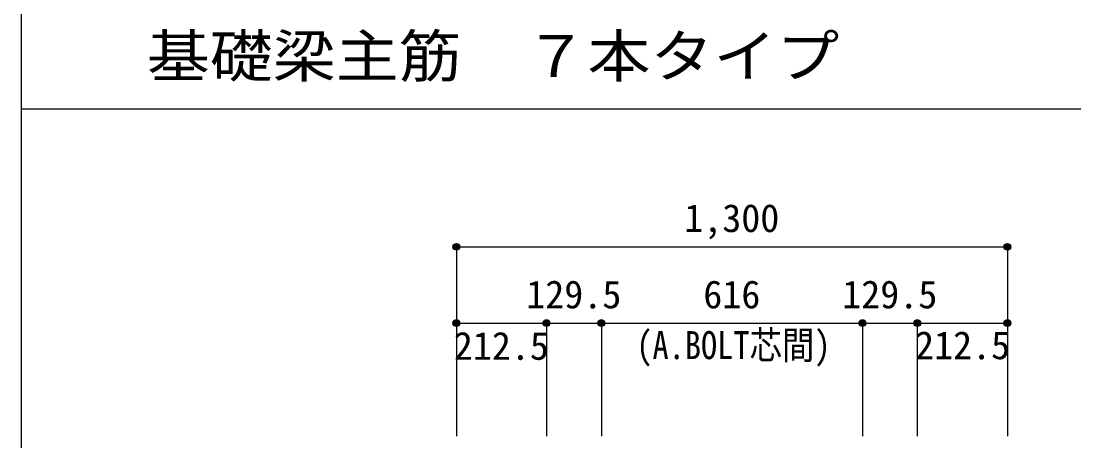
# Model space of a CAD drawing. Units: millimetres at full size, sheet at 1:30. Extents: x -5973 to 5954, y -4195 to 4201.
# Drawn here: x -5973 to -3489, y -1006 to -15 of the extents above; entities that cross this region are included whole.
import ezdxf
from ezdxf.enums import TextEntityAlignment as Align

# ---------------------------------------------------------------- set-up
doc = ezdxf.new("R2010")
doc.units = ezdxf.units.MM
doc.header["$LTSCALE"] = 30
doc.header["$PDMODE"] = 32
doc.header["$PDSIZE"] = 15
for name, color, linetype in [('0-7_文字', 4, 'Continuous'), ('0-D_寸法', 4, 'Continuous'), ('6-7_文字', 7, 'Continuous'), ('F-0_枠', 6, 'Continuous')]:
    doc.layers.add(name, color=color, linetype=linetype)
doc.styles.add('ＭＳ ゴシック', font='')
doc.styles.get('ＭＳ ゴシック').set_extended_font_data('MS Gothic')

msp = doc.modelspace()

# ---------------------------------------------------------------- linework, layer by layer
at = {"layer": '0-D_寸法'}
for p, q in [((-4945.8, -547.85), (-4945.8, -727.85)), ((-4945.8, -547.85), (-4945.8, -727.85)), ((-4945.8, -547.85), (-3645.8, -547.85)), ((-4945.8, -547.85), (-3645.8, -547.85)), ((-3645.8, -547.85), (-3645.8, -727.85)), ((-4945.8, -727.85), (-4945.8, -994.89)), ((-4945.8, -727.85), (-4733.3, -727.85)), ((-4945.8, -727.85), (-4945.8, -994.89)), ((-4733.3, -727.85), (-4733.3, -994.89)), ((-4733.3, -727.85), (-4603.8, -727.85)), ((-4603.8, -727.85), (-4603.8, -994.89)), ((-4603.8, -727.85), (-3987.8, -727.85)), ((-3987.8, -727.85), (-3987.8, -994.89)), ((-3987.8, -727.85), (-3858.3, -727.85)), ((-3858.3, -727.85), (-3858.3, -994.89)), ((-3858.3, -727.85), (-3645.8, -727.85)), ((-3645.8, -727.85), (-3645.8, -994.89))]:
    msp.add_line(p, q, dxfattribs=at)
for centre, radius in [((-4945.8, -547.85), 8), ((-4945.8, -547.85), 7.2), ((-4945.8, -547.85), 6.4), ((-4945.8, -547.85), 5.6), ((-4945.8, -547.85), 4.8), ((-4945.8, -547.85), 4), ((-4945.8, -547.85), 3.2), ((-4945.8, -547.85), 2.4), ((-4945.8, -547.85), 1.6), ((-3645.8, -547.85), 8), ((-3645.8, -547.85), 7.2), ((-3645.8, -547.85), 6.4), ((-3645.8, -547.85), 5.6), ((-3645.8, -547.85), 4.8), ((-3645.8, -547.85), 4), ((-3645.8, -547.85), 3.2), ((-3645.8, -547.85), 2.4), ((-3645.8, -547.85), 1.6), ((-4945.8, -547.85), 0.8), ((-3645.8, -547.85), 0.8), ((-4945.8, -727.85), 8), ((-4733.3, -727.85), 8), ((-4603.8, -727.85), 8), ((-3987.8, -727.85), 8), ((-3858.3, -727.85), 8), ((-3645.8, -727.85), 8), ((-4945.8, -727.85), 7.2), ((-4945.8, -727.85), 6.4), ((-4945.8, -727.85), 5.6), ((-4945.8, -727.85), 4.8), ((-4945.8, -727.85), 4), ((-4945.8, -727.85), 3.2), ((-4945.8, -727.85), 2.4), ((-4945.8, -727.85), 1.6), ((-4945.8, -727.85), 0.8), ((-4733.3, -727.85), 7.2), ((-4733.3, -727.85), 6.4), ((-4733.3, -727.85), 5.6), ((-4733.3, -727.85), 4.8), ((-4733.3, -727.85), 4), ((-4733.3, -727.85), 3.2), ((-4733.3, -727.85), 2.4), ((-4733.3, -727.85), 1.6), ((-4733.3, -727.85), 0.8), ((-4603.8, -727.85), 7.2), ((-4603.8, -727.85), 6.4), ((-4603.8, -727.85), 5.6), ((-4603.8, -727.85), 4.8), ((-4603.8, -727.85), 4), ((-4603.8, -727.85), 3.2), ((-4603.8, -727.85), 2.4), ((-4603.8, -727.85), 1.6), ((-4603.8, -727.85), 0.8), ((-3987.8, -727.85), 7.2), ((-3987.8, -727.85), 6.4), ((-3987.8, -727.85), 5.6), ((-3987.8, -727.85), 4.8), ((-3987.8, -727.85), 4), ((-3987.8, -727.85), 3.2), ((-3987.8, -727.85), 2.4), ((-3987.8, -727.85), 1.6), ((-3987.8, -727.85), 0.8), ((-3858.3, -727.85), 7.2), ((-3858.3, -727.85), 6.4), ((-3858.3, -727.85), 5.6), ((-3858.3, -727.85), 4.8), ((-3858.3, -727.85), 4), ((-3858.3, -727.85), 3.2), ((-3858.3, -727.85), 2.4), ((-3858.3, -727.85), 1.6), ((-3858.3, -727.85), 0.8), ((-3645.8, -727.85), 7.2), ((-3645.8, -727.85), 6.4), ((-3645.8, -727.85), 5.6), ((-3645.8, -727.85), 4.8), ((-3645.8, -727.85), 4), ((-3645.8, -727.85), 3.2), ((-3645.8, -727.85), 2.4), ((-3645.8, -727.85), 1.6), ((-3645.8, -727.85), 0.8)]:
    msp.add_circle(centre, radius, dxfattribs=at)
at = {"layer": '0-D_寸法', "color": 7}
for p in [(-4945.8, -547.85), (-4945.8, -547.85), (-3645.8, -547.85), (-4945.8, -727.85), (-4945.8, -727.85), (-4733.3, -727.85), (-4733.3, -727.85), (-4603.8, -727.85), (-4603.8, -727.85), (-3987.8, -727.85), (-3987.8, -727.85), (-3858.3, -727.85), (-3858.3, -727.85), (-3645.8, -727.85), (-3645.8, -727.85), (-3645.8, -727.85)]:
    msp.add_point(p, dxfattribs=at)
at = {"layer": 'F-0_枠'}
msp.add_line((-5972.88, 4201.15), (-5972.88, -4195.24), dxfattribs=at)
at = {"layer": 'F-0_枠', "color": 2}
msp.add_line((-5972.88, -222.05), (3723.6, -222.05), dxfattribs=at)

# ---------------------------------------------------------------- texts
at = {"layer": '0-7_文字', "style": 'ＭＳ ゴシック', "width": 0.85}
msp.add_text('(A.BOLT芯間)', height=65.98, dxfattribs=at).set_placement((-4521.31, -832.62), align=Align.BOTTOM_LEFT)
at = {"layer": '0-D_寸法', "style": 'ＭＳ ゴシック'}
for s, p in [('1,300', (-4408.3, -532.85)), ('129.5', (-4781.05, -712.85)), ('616', (-4363.3, -712.85)), ('129.5', (-4035.55, -712.85)), ('212.5', (-4951.89, -834.23)), ('212.5', (-3863.75, -832.81))]:
    msp.add_text(s, height=65.98, dxfattribs=at).set_placement(p, align=Align.BOTTOM_LEFT)
at = {"layer": '6-7_文字', "color": 2, "style": 'ＭＳ ゴシック', "width": 1.1}
msp.add_text('\u3000\u3000基礎梁主筋\u3000７本タイプ', height=98.97, dxfattribs=at).set_placement((-5972.88, -177.05), align=Align.BOTTOM_LEFT)

doc.saveas('drawing.dxf')
